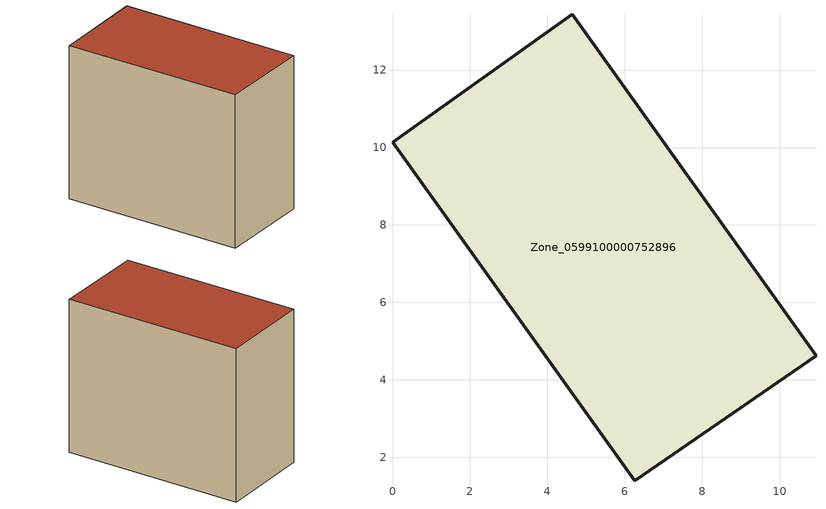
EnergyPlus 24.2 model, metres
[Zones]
Zone_0599100000752896
 floor ground (C_G): 4.65,13.44 10.94,4.61 6.26,1.39 0,10.14 z0
 wall outside (C_F): 0,10.14 6.26,1.39 10.94,4.61 4.65,13.44 0,10.14 z0:9.31
 roof outside (C_R): 10.94,4.61 4.65,13.44 0,10.14 6.26,1.39 z9.31
[BUILDING]
Pand.0599100000752896: North Axis=0; Terrain=City; Loads Convergence Tolerance Value=0.04; Temperature Convergence Tolerance Value=0.4; Solar Distribution=FullExterior; Maximum Number of Warmup Days=25; Minimum Number of Warmup Days=1
[Site:Location]
Rotterdam.The.Hague.AP_ZH_NLD Design_Conditions: Latitude=51.96; Longitude=4.45; Time Zone=1; Elevation=-4.5
[SITE:GROUNDTEMPERATURE:BUILDINGSURFACE]
18, 18, 18, 18, 18, 18, 18, 18, 18, 18, 18, 18
[MATERIAL] Thermal Absorptance=0.9; Solar Absorptance=0.7; Visible Absorptance=0.7
Name | Roughness | Thickness | Conductivity | Density | Specific Heat
G.TC.2006-2014 | MediumSmooth | 0.15 | 0.06 | 540 | 1210
F.TC.2006-2014 | Rough | 0.3 | 0.12 | 1920 | 840
R.TC.2006-2014 | MediumRough | 0.2 | 0.08 | 1500 | 1000
[CONSTRUCTION]
C_G: G.TC.2006-2014
C_F: F.TC.2006-2014
C_R: R.TC.2006-2014
[ZONE]
Zone_0599100000752896: Type=1; Multiplier=1; Ceiling Height=Autocalculate; Volume=Autocalculate; Floor Area=autocalculate; Part of Total Floor Area=Yes
[ZONEINFILTRATION:DESIGNFLOWRATE]
Infil_Zone_0599100000752896: Zone or ZoneList or Space or SpaceList=Zone_0599100000752896; Schedule=AlwaysOn; Design Flow Rate Calculation Method=Flow/Area; Flow Rate per Floor Area=0.0015; Constant Term Coefficient=1; Temperature Term Coefficient=0; Velocity Term Coefficient=0; Velocity Squared Term Coefficient=0
[HVACTEMPLATE:ZONE:IDEALLOADSAIRSYSTEM]
Zone_0599100000752896: Maximum Heating Supply Air Temperature=50; Minimum Cooling Supply Air Temperature=13; Maximum Heating Supply Air Humidity Ratio=0.0156; Minimum Cooling Supply Air Humidity Ratio=0.0077; Heating Limit=NoLimit; Cooling Limit=NoLimit; Dehumidification Control Type=ConstantSensibleHeatRatio; Cooling Sensible Heat Ratio=0.7; Dehumidification Setpoint=60; Humidification Control Type=None; Humidification Setpoint=30; Outdoor Air Method=None; Outdoor Air Flow Rate per Person=0.00944; Outdoor Air Flow Rate per Zone Floor Area=0; Outdoor Air Flow Rate per Zone=0; Demand Controlled Ventilation Type=None; Outdoor Air Economizer Type=NoEconomizer; Heat Recovery Type=None; Sensible Heat Recovery Effectiveness=0.7; Latent Heat Recovery Effectiveness=0.65
[ZONECONTROL:THERMOSTAT]
ThermostatControl_Zone_0599100000752896: Zone or ZoneList=Zone_0599100000752896; Control Type Schedule=DualSetpointControlType; Control 1=Thermostat_Zone_0599100000752896; Temperature Difference Between Cutout And Setpoint=0
[THERMOSTATSETPOINT:DUALSETPOINT]
Thermostat_Zone_0599100000752896: Heating Setpoint Temperature Schedule=HeatingSetpoint_Zone_0599100000752896; Cooling Setpoint Temperature Schedule=CoolingSetpoint_Zone_0599100000752896
[SCHEDULE:COMPACT]
HeatingSetpoint_Zone_0599100000752896: Through: 12/31, For: AllDays, Until: 24:00, 21
CoolingSetpoint_Zone_0599100000752896: Through: 12/31, For: AllDays, Until: 24:00, 24
DualSetpointControlType: Through: 12/31, For: AllDays, Until: 24:00, 4
AlwaysOn: Through: 12/31, For: AllDays, Until: 24:00, 1
